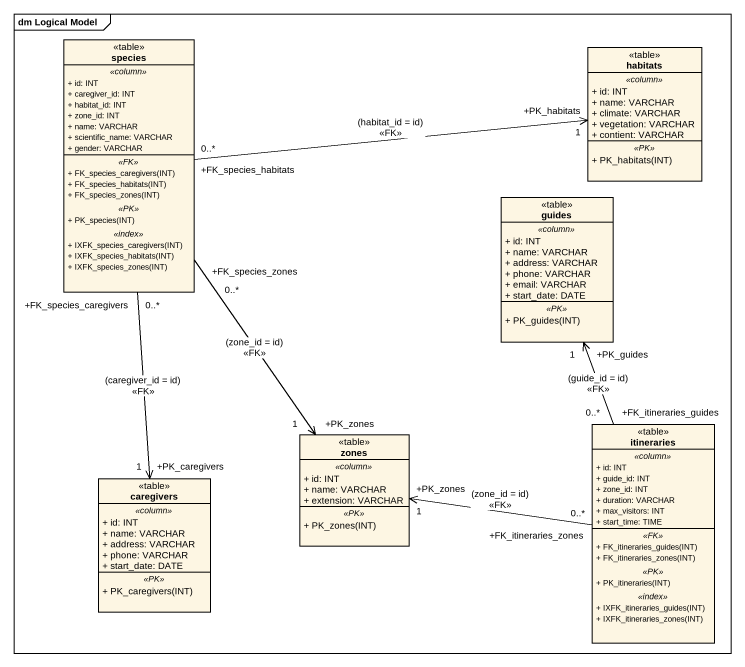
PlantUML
@startuml
mainframe dm Logical Model
hide circle
hide empty members
skinparam classAttributeIconSize 0
class species <<table>> {
  .. <<column>> ..
  + id: INT
  + caregiver_id: INT
  + habitat_id: INT
  + zone_id: INT
  + name: VARCHAR
  + scientific_name: VARCHAR
  + gender: VARCHAR
  .. <<FK>> ..
  + FK_species_caregivers(INT)
  + FK_species_habitats(INT)
  + FK_species_zones(INT)
  .. <<PK>> ..
  + PK_species(INT)
  .. <<index>> ..
  + IXFK_species_caregivers(INT)
  + IXFK_species_habitats(INT)
  + IXFK_species_zones(INT)
}
class habitats <<table>> {
  .. <<column>> ..
  + id: INT
  + name: VARCHAR
  + climate: VARCHAR
  + vegetation: VARCHAR
  + contient: VARCHAR
  .. <<PK>> ..
  + PK_habitats(INT)
}
class guides <<table>> {
  .. <<column>> ..
  + id: INT
  + name: VARCHAR
  + address: VARCHAR
  + phone: VARCHAR
  + email: VARCHAR
  + start_date: DATE
  .. <<PK>> ..
  + PK_guides(INT)
}
class itineraries <<table>> {
  .. <<column>> ..
  + id: INT
  + guide_id: INT
  + zone_id: INT
  + duration: VARCHAR
  + max_visitors: INT
  + start_time: TIME
  .. <<FK>> ..
  + FK_itineraries_guides(INT)
  + FK_itineraries_zones(INT)
  .. <<PK>> ..
  + PK_itineraries(INT)
  .. <<index>> ..
  + IXFK_itineraries_guides(INT)
  + IXFK_itineraries_zones(INT)
}
class zones <<table>> {
  .. <<column>> ..
  + id: INT
  + name: VARCHAR
  + extension: VARCHAR
  .. <<PK>> ..
  + PK_zones(INT)
}
class caregivers <<table>> {
  .. <<column>> ..
  + id: INT
  + name: VARCHAR
  + address: VARCHAR
  + phone: VARCHAR
  + start_date: DATE
  .. <<PK>> ..
  + PK_caregivers(INT)
}
species "+FK_species_habitats\n0..*" -right-> "+PK_habitats\n1" habitats : (habitat_id = id)\n<<FK>>
species "+FK_species_zones\n0..*" --> "+PK_zones\n1" zones : (zone_id = id)\n<<FK>>
species "+FK_species_caregivers\n0..*" --> "+PK_caregivers\n1" caregivers : (caregiver_id = id)\n<<FK>>
itineraries "+FK_itineraries_guides\n0..*" -up-> "+PK_guides\n1" guides : (guide_id = id)\n<<FK>>
itineraries "+FK_itineraries_zones\n0..*" -left-> "+PK_zones\n1" zones : (zone_id = id)\n<<FK>>
@enduml
